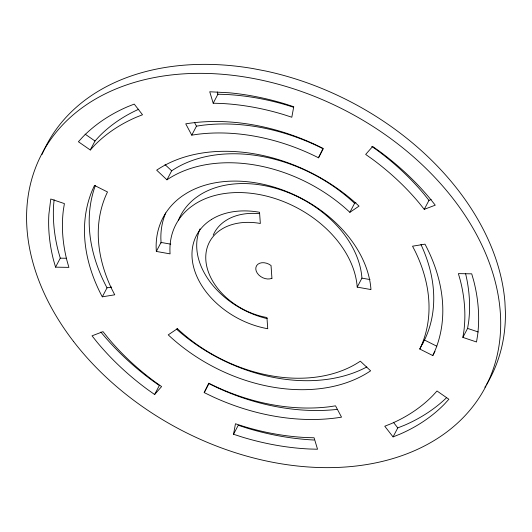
<?xml version="1.0" encoding="UTF-8"?>
<svg xmlns="http://www.w3.org/2000/svg" width="532" height="532" viewBox="0 0 532 532"><rect width="100%" height="100%" fill="white"/><g stroke="black" fill="none" stroke-linecap="round" stroke-linejoin="round"><path stroke-width="0.8" d="M54.118 199.766L53.599 205.312A227.27 162.932 27.7 0 0 58.267 251.157L60.276 258.166L55.554 267.157L68.894 267.377L67.019 260.813A212.7 152.491 27.7 0 1 63.421 209.661L64.412 203.596L50.773 199.015L48.878 214.303A227.27 162.932 27.7 0 0 53.546 260.155L55.554 267.157M462.867 337.394L463.857 331.33A212.7 152.491 27.7 0 0 460.26 280.178L458.385 273.621L471.724 273.834L473.733 280.843A227.27 162.932 27.7 0 1 477.57 335.493L476.512 341.976L462.867 337.394L467.588 328.404L468.579 322.339A212.7 152.491 27.7 0 0 465.573 273.568M233.535 434.258L235.463 423.758L243.563 426.391A212.7 152.491 27.7 0 0 306.419 437.563L314.08 437.769L317.538 449.227L309.351 449.001A227.27 162.932 27.7 0 1 242.186 437.071L233.535 434.258L238.256 425.261L246.908 428.08A227.27 162.932 27.7 0 0 314.066 440.011M432.795 355.569L435.442 349.637A189.392 135.78 27.7 0 0 425.347 244.833L424.975 244.161L412.539 246.196L415.193 251.33A174.822 125.333 27.7 0 1 420.573 347.389L419.761 349.012L432.795 355.569L434.977 351.419M204.202 392.603L208.79 383.18L211.437 384.536A174.822 125.333 27.7 0 0 329.853 406.701L335.526 405.836L341.531 417.141L340.799 417.274A189.392 135.78 27.7 0 1 212.78 396.746L204.202 392.603L208.923 383.605M318.488 157.811L323.077 148.395L314.498 144.245A189.392 135.78 27.7 0 0 186.479 123.717L185.748 123.85L191.753 135.155L197.425 134.297A174.822 125.333 27.7 0 1 315.842 156.455L318.488 157.811L323.21 148.82L320.563 147.464A174.822 125.333 27.7 0 0 202.147 125.299L196.474 126.164L191.753 135.155M422.348 344.264L423.06 342.847M419.761 349.012L425.294 338.399A174.822 125.333 27.7 0 0 420.938 244.481M90.274 149.997L94.357 145.522A212.7 152.491 27.7 0 1 136.258 117.246L142.516 114.759L134.224 104.092L127.534 106.752A227.27 162.932 27.7 0 0 82.759 136.957L78.404 141.745L90.274 149.997L94.995 141.007L99.078 136.525A212.7 152.491 27.7 0 1 138.766 109.226M102.304 296.829L114.739 294.801L112.086 289.661A174.822 125.333 27.7 0 1 106.706 193.601L107.517 191.979L94.483 185.422L91.837 191.354A189.392 135.78 27.7 0 0 101.931 296.158L102.304 296.829L107.025 287.839L111.687 287.074M166.948 179.816A136.943 98.181 27.7 0 1 349.87 212.315L359.04 206.123A151.514 108.621 27.7 0 0 156.661 170.167L166.948 179.816L171.67 170.819A136.943 98.181 27.7 0 1 354.585 203.324L355.901 202.439M213.199 103.221L209.741 91.77L228.986 92.774A227.27 162.932 27.7 0 1 285.092 103.92L293.744 106.739L291.815 117.233L283.716 114.599A212.7 152.491 27.7 0 0 220.86 103.434L213.199 103.221L217.921 94.23L217.229 91.943M156.328 251.43L156.142 247.513A113.635 81.469 27.7 0 1 182.882 195.603L186.705 193.156A113.635 81.469 27.7 0 1 300.946 198.07A113.635 81.469 27.7 0 1 370.917 288.923L370.95 289.561L357.205 287.12A99.065 71.022 27.7 0 0 295.134 206.828A99.065 71.022 27.7 0 0 194.592 204.301L191.088 206.762A99.065 71.022 27.7 0 0 170.074 253.87L156.328 251.43L161.05 242.439L170.752 244.161M154.613 394.518L161.602 386.565L154.852 381.783A212.7 152.491 27.7 0 1 107.87 337.714L103.028 331.636L92.029 335.825L97.196 342.322A227.27 162.932 27.7 0 0 147.404 389.404L154.613 394.518L159.334 385.52L152.125 380.413A227.27 162.932 27.7 0 1 101.918 333.331L100.887 332.028M349.87 212.315L354.585 203.324M357.205 287.12L361.926 278.13A99.065 71.022 27.7 0 0 299.855 197.831A99.065 71.022 27.7 0 0 199.314 195.31L195.809 197.764A99.065 71.022 27.7 0 0 178.433 220.255M424.25 209.355L435.249 205.166L430.082 198.669A227.27 162.932 27.7 0 0 379.875 151.587L372.666 146.48L365.677 154.426L372.427 159.208A212.7 152.491 27.7 0 1 419.409 203.277L424.25 209.355L428.972 200.365L431.166 199.527M393.055 436.898L399.745 434.245A227.27 162.932 27.7 0 0 444.519 404.034L448.875 399.246L437.005 390.993L432.922 395.476A212.7 152.491 27.7 0 1 391.02 423.745L384.762 426.232L393.055 436.898L397.776 427.908L404.466 425.248A227.27 162.932 27.7 0 0 446.421 397.836M60.276 258.166L66.553 258.266M217.349 94.217L225.581 94.437A212.7 152.491 27.7 0 1 288.437 105.609L293.591 107.284M361.926 278.13L370.013 279.566M467.588 328.404L478.195 331.968M208.577 383.439L217.502 387.755A189.392 135.78 27.7 0 0 336.949 409.427M424.483 340.021L436.792 346.212M85.1 134.131L94.995 141.007M371.748 146.393L377.148 150.217A212.7 152.491 27.7 0 1 424.13 194.286L428.972 200.365M165.013 164.581L171.67 170.819M393.387 422.262L397.776 427.908M107.025 287.839L106.653 287.167A189.392 135.78 27.7 0 1 95.421 185.322M194.599 122.633L196.474 126.164M161.083 243.077L160.864 238.522A113.635 81.469 27.7 0 1 165.725 212.946M485.703 385.906A250.579 179.643 27.7 0 1 484.865 387.236M42.008 154.493A250.579 179.643 27.7 0 1 252.999 68.575L265.402 70.962A250.579 179.643 27.7 0 1 504.921 302.07L505.4 312.111A250.579 179.643 27.7 0 1 486.521 384.563M366.847 366.94A151.514 108.621 27.7 0 1 176.365 328.995M267.204 318.648A75.757 54.311 27.7 0 1 200.052 228.873M213.226 235.064A61.187 43.863 27.7 0 1 224.491 221.445L227.231 219.683A61.187 43.863 27.7 0 1 259.031 213.658M211.676 219.344L208.677 221.365A75.757 54.311 27.7 0 0 199.6 281.953A75.757 54.311 27.7 0 0 267.736 328.729L266.944 317.498L264.929 317.139A61.187 43.863 27.7 0 1 211.297 278.595A61.187 43.863 27.7 0 1 219.769 230.436L222.509 228.674A61.187 43.863 27.7 0 1 258.319 223.134L260.334 223.493L259.543 212.268A75.757 54.311 27.7 0 0 211.676 219.344M177.415 328.676L168.238 334.867A151.514 108.621 27.7 0 0 370.618 370.824L360.33 361.181A136.943 98.181 27.7 0 1 177.415 328.676M271.932 278.276L271.034 265.508A10.381 7.441 27.7 0 0 257.973 264.185A10.381 7.441 27.7 0 0 258.725 274.924A10.381 7.441 27.7 0 0 271.932 278.276M73.609 341.551A250.579 179.643 27.7 0 0 481.387 394.232A250.579 179.643 27.7 0 0 235.915 75.71A250.579 179.643 27.7 0 0 73.609 341.551"/></g></svg>
